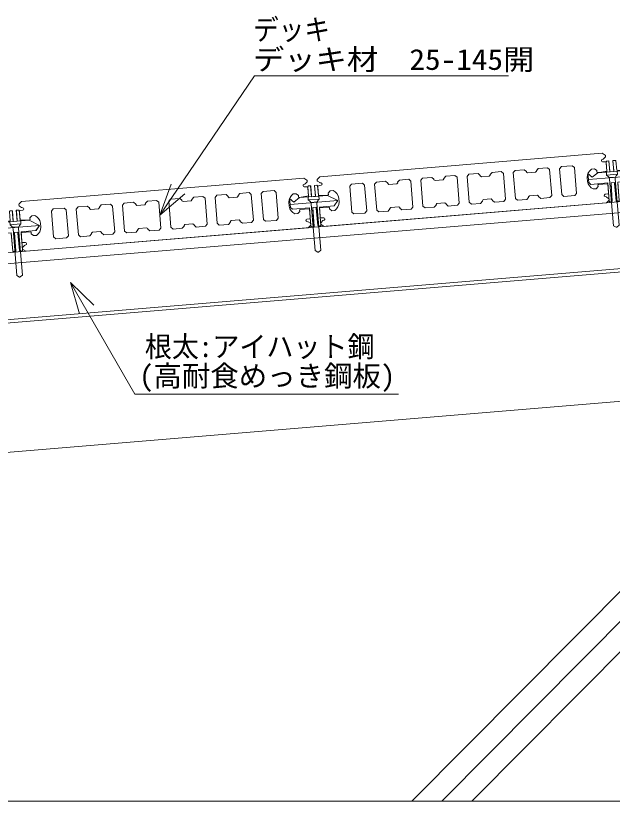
# Model space of a CAD drawing. Units: millimetres, scale not verified. Extents: x -829 to 829, y -160 to 161.
# Drawn here: x -274.7 to -214.9, y -10.7 to 68 of the extents above; entities that cross this region are included whole.
import ezdxf
from ezdxf.enums import TextEntityAlignment as Align

# ---------------------------------------------------------------- set-up
doc = ezdxf.new("R2010")
doc.units = ezdxf.units.MM
doc.header["$LTSCALE"] = 2
for name, color, linetype, lineweight in [('0-0_一般', 4, 'Continuous', 9), ('0-1_根太', 4, 'Continuous', 9), ('0-2_デッキ', 4, 'Continuous', 9), ('0-7_文字', 4, 'Continuous', 9)]:
    doc.layers.add(name, color=color, linetype=linetype, lineweight=lineweight)
doc.styles.add('ＭＳ ゴシック', font='')
doc.styles.get('ＭＳ ゴシック').set_extended_font_data('MS Gothic')

# ---------------------------------------------------------------- blocks, each defined once
blk = doc.blocks.new('グループ-5-1')
at = {"layer": '0-1_根太'}
for p, q in [((-2064.69, 567.44), (1085.36, 829.95)), ((-2063.77, 556.48), (1085.36, 818.91)), ((-2059.14, 500.88), (1085.35, 762.92)), ((-2058.88, 497.69), (1085.35, 759.71))]:
    blk.add_line(p, q, dxfattribs=at)
blk = doc.blocks.new('グループ-9-1')
at = {"layer": '0-0_一般'}
for p, q in [((-1465.85, 658.67), (-1465.23, 649.23)), ((-1463.09, 659.49), (-1465.3, 659.31)), ((-1463.09, 659.49), (-1463.04, 658.91)), ((-1463.04, 658.91), (-1462.25, 649.49)), ((-1456.89, 660.01), (-1459.1, 659.82)), ((-1459.05, 659.25), (-1459.1, 659.82)), ((-1458.27, 649.82), (-1459.05, 659.25)), ((-1455.29, 650.06), (-1456.24, 659.47)), ((-1474.13, 647.53), (-1446.23, 649.86)), ((-1435.77, 644.71), (-1483.6, 640.72)), ((-1439.34, 639.39), (-1435.77, 644.71)), ((-1464.17, 636.38), (-1462.72, 618.98)), ((-1460.87, 636.63), (-1459.72, 619.21)), ((-1455.75, 619.54), (-1457.51, 636.91)), ((-1452.76, 619.81), (-1454.21, 637.21)), ((-1462.07, 618.43), (-1459.68, 618.63)), ((-1459.72, 619.21), (-1459.68, 618.63)), ((-1455.7, 618.96), (-1455.75, 619.54)), ((-1455.7, 618.96), (-1453.3, 619.16))]:
    blk.add_line(p, q, dxfattribs=at)
blk.add_lwpolyline([(-1484.1, 646.7), (-1479.78, 643.05), (-1474.13, 647.53), (-1465.23, 649.28), (-1465.85, 658.67), (-1465.3, 659.31), (-1463.09, 659.49), (-1462.17, 648.53), (-1458.19, 648.86), (-1459.1, 659.82), (-1456.89, 660.01), (-1456.24, 659.47), (-1455.3, 650.1), (-1446.23, 649.86), (-1435.77, 644.71), (-1439.45, 639.38), (-1454.28, 638.15), (-1452.76, 619.81), (-1453.3, 619.16), (-1455.7, 618.96), (-1457.6, 637.87), (-1460.93, 637.59), (-1459.68, 618.63), (-1462.07, 618.43), (-1462.72, 618.98), (-1464.25, 637.32), (-1481.19, 635.91), (-1483.35, 637.73)], close=True, dxfattribs=at)
for centre, start, end in [((-1465.25, 658.71), 94.76364, 183.76364), ((-1456.84, 659.41), 5.76364, 94.76364), ((-1462.12, 619.03), 184.76364, 274.76364), ((-1453.35, 619.76), 274.76364, 4.76364)]:
    blk.add_arc(centre, 0.6, start, end, dxfattribs=at)
blk = doc.blocks.new('グループ-10-1')
at = {"layer": '0-0_一般'}
for p, q in [((-1454.45, 646.16), (-1465.41, 645.25)), ((-1454.45, 646.16), (-1455.83, 644.53)), ((-1454.7, 649.15), (-1454.45, 646.16)), ((-1465.41, 645.25), (-1463.79, 643.87)), ((-1456.9, 643.27), (-1462.52, 642.8)), ((-1462.38, 641.15), (-1458.49, 594.45)), ((-1456.76, 641.62), (-1452.87, 594.92)), ((-1458.49, 594.45), (-1455.9, 592.94)), ((-1455.9, 592.94), (-1455.53, 592.89))]:
    blk.add_line(p, q, dxfattribs=at)
for points in [[(-1454.7, 649.15), (-1465.66, 648.24), (-1465.41, 645.25)], [(-1455.53, 592.89), (-1455.18, 593), (-1452.87, 594.92)]]:
    blk.add_lwpolyline(points, dxfattribs=at)
for centre, start, end in [((-1466.37, 640.82), 4.76364, 49.76364), ((-1452.78, 641.95), 139.76364, 184.76364)]:
    blk.add_arc(centre, 4, start, end, dxfattribs=at)
blk = doc.blocks.new('グループ-11-1')
at = {"layer": '0-0_一般'}
for name in ['グループ-9-1', 'グループ-10-1']:
    blk.add_blockref(name, (0, 0), dxfattribs=at)
blk = doc.blocks.new('グループ-12-1')
at = {"layer": '0-0_一般'}
for p, q in [((-1157.93, 684.92), (-1160.14, 684.74)), ((-1166.88, 683.58), (-1166.26, 674.15)), ((-1164.12, 684.4), (-1166.33, 684.22)), ((-1164.12, 684.4), (-1164.08, 683.83)), ((-1164.08, 683.83), (-1163.29, 674.4)), ((-1160.09, 684.16), (-1160.14, 684.74)), ((-1159.3, 674.74), (-1160.09, 684.16)), ((-1156.33, 674.97), (-1157.28, 684.38)), ((-1136.8, 669.62), (-1184.64, 665.64)), ((-1175.17, 672.45), (-1147.27, 674.77)), ((-1140.37, 664.31), (-1136.8, 669.62)), ((-1165.21, 661.29), (-1163.76, 643.89)), ((-1161.9, 661.54), (-1160.76, 644.12)), ((-1156.79, 644.45), (-1158.54, 661.82)), ((-1153.79, 644.72), (-1155.24, 662.12)), ((-1163.11, 643.35), (-1160.72, 643.55)), ((-1160.76, 644.12), (-1160.72, 643.55)), ((-1156.73, 643.88), (-1156.79, 644.45)), ((-1156.73, 643.88), (-1154.34, 644.08))]:
    blk.add_line(p, q, dxfattribs=at)
blk.add_lwpolyline([(-1185.13, 671.62), (-1180.82, 667.96), (-1175.17, 672.45), (-1166.27, 674.19), (-1166.88, 683.58), (-1166.33, 684.22), (-1164.12, 684.4), (-1163.21, 673.44), (-1159.22, 673.77), (-1160.14, 684.74), (-1157.93, 684.92), (-1157.28, 684.38), (-1156.34, 675.02), (-1147.27, 674.77), (-1136.8, 669.62), (-1140.48, 664.3), (-1155.32, 663.06), (-1153.79, 644.72), (-1154.34, 644.08), (-1156.73, 643.88), (-1158.64, 662.78), (-1161.97, 662.51), (-1160.72, 643.55), (-1163.11, 643.35), (-1163.76, 643.89), (-1165.29, 662.23), (-1182.23, 660.82), (-1184.39, 662.65)], close=True, dxfattribs=at)
for centre, start, end in [((-1157.88, 684.32), 5.76364, 94.76364), ((-1166.28, 683.62), 94.76364, 183.76364), ((-1163.16, 643.94), 184.76364, 274.76364), ((-1154.39, 644.68), 274.76364, 4.76364)]:
    blk.add_arc(centre, 0.6, start, end, dxfattribs=at)
blk = doc.blocks.new('グループ-13-1')
at = {"layer": '0-0_一般'}
for p, q in [((-1155.49, 671.08), (-1166.45, 670.16)), ((-1166.45, 670.16), (-1164.82, 668.78)), ((-1155.49, 671.08), (-1156.87, 669.45)), ((-1155.74, 674.06), (-1155.49, 671.08)), ((-1157.94, 668.18), (-1163.56, 667.71)), ((-1163.42, 666.06), (-1159.53, 619.36)), ((-1157.8, 666.53), (-1153.91, 619.83)), ((-1159.53, 619.36), (-1156.93, 617.85)), ((-1156.93, 617.85), (-1156.57, 617.8))]:
    blk.add_line(p, q, dxfattribs=at)
for points in [[(-1155.74, 674.06), (-1166.7, 673.15), (-1166.45, 670.16)], [(-1156.57, 617.8), (-1156.22, 617.91), (-1153.91, 619.83)]]:
    blk.add_lwpolyline(points, dxfattribs=at)
for centre, start, end in [((-1153.81, 666.86), 139.76364, 184.76364), ((-1167.41, 665.73), 4.76364, 49.76364)]:
    blk.add_arc(centre, 4, start, end, dxfattribs=at)
blk = doc.blocks.new('グループ-14-1')
at = {"layer": '0-0_一般'}
for name in ['グループ-12-1', 'グループ-13-1']:
    blk.add_blockref(name, (0, 0), dxfattribs=at)
blk = doc.blocks.new('グループ-15-1')
at = {"layer": '0-0_一般'}
for p, q in [((-867.92, 708.5), (-867.3, 699.06)), ((-865.16, 709.32), (-867.37, 709.13)), ((-865.16, 709.32), (-865.11, 708.74)), ((-865.11, 708.74), (-864.33, 699.32)), ((-858.96, 709.83), (-861.17, 709.65)), ((-861.13, 709.07), (-861.17, 709.65)), ((-860.34, 699.65), (-861.13, 709.07)), ((-857.37, 699.89), (-858.32, 709.3)), ((-837.84, 694.54), (-885.67, 690.55)), ((-876.21, 697.36), (-848.3, 699.68)), ((-841.41, 689.22), (-837.84, 694.54)), ((-866.24, 686.2), (-864.79, 668.81)), ((-862.94, 686.46), (-861.79, 669.04)), ((-857.83, 669.37), (-859.58, 686.74)), ((-854.83, 669.64), (-856.28, 687.03)), ((-857.77, 668.79), (-857.83, 669.37)), ((-864.15, 668.26), (-861.76, 668.46)), ((-861.79, 669.04), (-861.76, 668.46)), ((-857.77, 668.79), (-855.38, 668.99))]:
    blk.add_line(p, q, dxfattribs=at)
blk.add_lwpolyline([(-886.17, 696.53), (-881.85, 692.87), (-876.21, 697.36), (-867.3, 699.1), (-867.92, 708.5), (-867.37, 709.13), (-865.16, 709.32), (-864.25, 698.36), (-860.26, 698.69), (-861.17, 709.65), (-858.96, 709.83), (-858.32, 709.3), (-857.37, 699.93), (-848.3, 699.68), (-837.84, 694.54), (-841.52, 689.21), (-856.36, 687.98), (-854.83, 669.64), (-855.38, 668.99), (-857.77, 668.79), (-859.68, 687.7), (-863, 687.42), (-861.76, 668.46), (-864.15, 668.26), (-864.79, 668.81), (-866.32, 687.14), (-883.26, 685.73), (-885.42, 687.56)], close=True, dxfattribs=at)
for centre, start, end in [((-867.32, 708.54), 94.76364, 183.76364), ((-858.91, 709.24), 5.76364, 94.76364), ((-855.43, 669.59), 274.76364, 4.76364), ((-864.2, 668.86), 184.76364, 274.76364)]:
    blk.add_arc(centre, 0.6, start, end, dxfattribs=at)
blk = doc.blocks.new('グループ-16-1')
at = {"layer": '0-0_一般'}
for p, q in [((-856.53, 695.99), (-867.49, 695.08)), ((-867.49, 695.08), (-865.86, 693.7)), ((-858.97, 693.1), (-864.59, 692.63)), ((-856.53, 695.99), (-857.9, 694.36)), ((-856.77, 698.98), (-856.53, 695.99)), ((-864.46, 690.98), (-860.56, 644.28)), ((-858.84, 691.44), (-854.94, 644.74)), ((-860.56, 644.28), (-857.97, 642.76)), ((-857.97, 642.76), (-857.6, 642.72))]:
    blk.add_line(p, q, dxfattribs=at)
for points in [[(-856.77, 698.98), (-867.74, 698.06), (-867.49, 695.08)], [(-857.6, 642.72), (-857.25, 642.82), (-854.94, 644.74)]]:
    blk.add_lwpolyline(points, dxfattribs=at)
for centre, start, end in [((-868.44, 690.64), 4.76364, 49.76364), ((-854.85, 691.78), 139.76364, 184.76364)]:
    blk.add_arc(centre, 4, start, end, dxfattribs=at)
blk = doc.blocks.new('グループ-17-1')
at = {"layer": '0-0_一般'}
for name in ['グループ-15-1', 'グループ-16-1']:
    blk.add_blockref(name, (0, 0), dxfattribs=at)

msp = doc.modelspace()

# ---------------------------------------------------------------- linework, layer by layer
at = {"layer": '0-0_一般', "color": 1}
for p, q in [((-335.197, 19.262), (-20.197, 45.512)), ((-380.997, -10.738), (-20.197, -10.738))]:
    msp.add_line(p, q, dxfattribs=at)
at = {"layer": '0-0_一般', "color": 7}
for p, q in [((-186.974, 31.614), (-228.997, -10.738)), ((-193.515, 31.069), (-234.997, -10.738)), ((-190.244, 31.341), (-231.997, -10.738))]:
    msp.add_line(p, q, dxfattribs=at)
at = {"layer": '0-2_デッキ'}
for p, q in [((-215.935, 53.56), (-215.829, 53.601)), ((-215.796, 53.622), (-215.614, 53.795)), ((-215.582, 53.877), (-215.587, 53.931)), ((-215.996, 53.426), (-215.999, 53.457)), ((-215.63, 53.331), (-215.895, 53.332)), ((-245.693, 51.131), (-245.51, 51.304)), ((-245.479, 51.386), (-245.483, 51.439)), ((-244.486, 51.522), (-244.482, 51.469)), ((-244.437, 51.393), (-244.229, 51.253)), ((-244.193, 51.238), (-244.082, 51.214)), ((-217.38, 51.37), (-217.414, 51.769)), ((-245.892, 50.934), (-245.895, 50.965)), ((-245.831, 51.068), (-245.725, 51.11)), ((-245.526, 50.84), (-245.792, 50.841)), ((-244.083, 50.983), (-244.345, 50.938)), ((-244.002, 51.123), (-243.999, 51.092)), ((-242.327, 49.693), (-242.294, 49.294)), ((-215.706, 49.94), (-215.708, 49.972)), ((-215.514, 49.826), (-215.625, 49.849)), ((-215.624, 50.08), (-215.363, 50.126)), ((-215.27, 49.67), (-215.479, 49.811)), ((-215.221, 49.541), (-215.225, 49.595)), ((-274.383, 49.031), (-274.378, 48.978)), ((-274.334, 48.902), (-274.125, 48.761)), ((-247.277, 48.879), (-247.31, 49.278)), ((-273.979, 48.492), (-274.241, 48.447)), ((-274.089, 48.746), (-273.978, 48.723)), ((-273.898, 48.632), (-273.895, 48.601)), ((-245.602, 47.449), (-245.605, 47.48)), ((-245.411, 47.334), (-245.522, 47.358)), ((-245.521, 47.589), (-245.259, 47.634)), ((-245.166, 47.179), (-245.375, 47.319)), ((-243.911, 47.441), (-244.094, 47.268)), ((-244.078, 47.733), (-243.812, 47.731)), ((-243.773, 47.504), (-243.878, 47.462)), ((-243.711, 47.638), (-243.709, 47.607)), ((-272.223, 47.202), (-272.19, 46.803)), ((-245.117, 47.05), (-245.122, 47.103)), ((-244.125, 47.186), (-244.121, 47.133)), ((-273.807, 44.95), (-273.99, 44.777)), ((-273.974, 45.241), (-273.708, 45.24)), ((-273.669, 45.012), (-273.775, 44.971)), ((-273.608, 45.147), (-273.605, 45.115)), ((-274.021, 44.695), (-274.017, 44.641))]:
    msp.add_line(p, q, dxfattribs=at)
for points in [[(-215.63, 54.005), (-215.91, 54.202), (-244.212, 51.844), (-244.456, 51.603)], [(-216.982, 52.608), (-216.683, 52.633), (-216.467, 52.45), (-216.454, 52.301), (-216.4, 52.255), (-215.503, 52.33), (-215.458, 52.384), (-215.529, 53.238)], [(-245.526, 51.514), (-245.807, 51.711), (-274.109, 49.352), (-274.353, 49.112)], [(-246.878, 50.117), (-246.579, 50.141), (-246.363, 49.959), (-246.351, 49.809), (-246.297, 49.764), (-245.4, 49.838), (-245.354, 49.892), (-245.425, 50.746)], [(-244.429, 50.829), (-244.358, 49.975), (-244.304, 49.93), (-243.407, 50.004), (-243.361, 50.058), (-243.373, 50.208), (-243.191, 50.424), (-242.892, 50.449)], [(-215.279, 50.234), (-215.35, 51.088), (-215.404, 51.134), (-216.301, 51.059), (-216.346, 51.005), (-216.334, 50.856), (-216.517, 50.64), (-216.816, 50.615)], [(-242.726, 48.456), (-243.025, 48.431), (-243.241, 48.613), (-243.253, 48.763), (-243.307, 48.809), (-244.204, 48.734), (-244.25, 48.68), (-244.178, 47.826)], [(-244.078, 47.058), (-243.797, 46.861), (-215.495, 49.22), (-215.251, 49.46)], [(-274.325, 48.338), (-274.254, 47.484), (-274.2, 47.438), (-273.303, 47.513), (-273.257, 47.567), (-273.27, 47.716), (-273.087, 47.932), (-272.788, 47.957)], [(-245.175, 47.743), (-245.246, 48.597), (-245.3, 48.642), (-246.197, 48.568), (-246.243, 48.514), (-246.23, 48.364), (-246.413, 48.148), (-246.712, 48.123)], [(-273.974, 44.567), (-273.693, 44.37), (-245.392, 46.728), (-245.147, 46.969)], [(-272.622, 45.964), (-272.921, 45.939), (-273.137, 46.122), (-273.149, 46.271), (-273.203, 46.317), (-274.1, 46.242), (-274.146, 46.188), (-274.075, 45.334)]]:
    msp.add_lwpolyline(points, dxfattribs=at)
for points in [[(-223.503, 52.315), (-223.395, 52.224), (-222.597, 52.29), (-222.506, 52.398), (-222.51, 52.448), (-222.328, 52.664), (-221.406, 52.741), (-221.19, 52.558), (-220.974, 49.967), (-221.157, 49.751), (-222.078, 49.674), (-222.294, 49.857), (-222.298, 49.907), (-222.406, 49.998), (-223.204, 49.932), (-223.295, 49.824), (-223.291, 49.774), (-223.474, 49.558), (-224.395, 49.481), (-224.611, 49.664), (-224.827, 52.255), (-224.644, 52.471), (-223.723, 52.548), (-223.507, 52.365)], [(-219.977, 50.05), (-220.193, 52.641), (-220.011, 52.857), (-218.914, 52.948), (-218.698, 52.766), (-218.482, 50.175), (-218.665, 49.959), (-219.761, 49.868)], [(-231.567, 49.084), (-231.571, 49.134), (-231.679, 49.226), (-232.476, 49.159), (-232.567, 49.051), (-232.563, 49.001), (-232.746, 48.786), (-233.668, 48.709), (-233.884, 48.891), (-234.1, 51.482), (-233.917, 51.698), (-232.995, 51.775), (-232.779, 51.592), (-232.775, 51.543), (-232.667, 51.451), (-231.87, 51.518), (-231.778, 51.626), (-231.783, 51.676), (-231.6, 51.891), (-230.678, 51.968), (-230.462, 51.786), (-230.246, 49.195), (-230.429, 48.979), (-231.351, 48.902)], [(-227.14, 52.012), (-227.144, 52.062), (-226.961, 52.278), (-226.04, 52.355), (-225.824, 52.172), (-225.608, 49.581), (-225.791, 49.365), (-226.712, 49.288), (-226.928, 49.471), (-226.932, 49.521), (-227.04, 49.612), (-227.838, 49.546), (-227.929, 49.438), (-227.925, 49.388), (-228.107, 49.172), (-229.029, 49.095), (-229.245, 49.278), (-229.461, 51.869), (-229.278, 52.085), (-228.357, 52.162), (-228.141, 51.979), (-228.137, 51.929), (-228.029, 51.838), (-227.231, 51.904)], [(-241.225, 50.888), (-241.043, 51.104), (-239.946, 51.196), (-239.73, 51.013), (-239.514, 48.422), (-239.697, 48.206), (-240.794, 48.115), (-241.01, 48.298)], [(-237.197, 48.615), (-237.38, 48.399), (-238.302, 48.323), (-238.518, 48.505), (-238.733, 51.096), (-238.551, 51.312), (-237.629, 51.389), (-237.413, 51.206), (-237.409, 51.156), (-237.301, 51.065), (-236.504, 51.132), (-236.412, 51.24), (-236.417, 51.289), (-236.234, 51.505), (-235.312, 51.582), (-235.096, 51.399), (-234.88, 48.808), (-235.063, 48.592), (-235.985, 48.516), (-236.201, 48.698), (-236.205, 48.748), (-236.313, 48.84), (-237.11, 48.773), (-237.201, 48.665)], [(-249.874, 47.559), (-250.09, 50.15), (-249.907, 50.366), (-248.81, 50.457), (-248.594, 50.274), (-248.378, 47.684), (-248.561, 47.468), (-249.658, 47.376)], [(-257.036, 49.521), (-257.041, 49.571), (-256.858, 49.787), (-255.936, 49.863), (-255.72, 49.681), (-255.504, 47.09), (-255.687, 46.874), (-256.609, 46.797), (-256.825, 46.98), (-256.829, 47.029), (-256.937, 47.121), (-257.734, 47.054), (-257.825, 46.946), (-257.821, 46.897), (-258.004, 46.681), (-258.926, 46.604), (-259.142, 46.787), (-259.358, 49.378), (-259.175, 49.594), (-258.253, 49.67), (-258.037, 49.488), (-258.033, 49.438), (-257.925, 49.346), (-257.128, 49.413)], [(-253.399, 49.824), (-253.291, 49.733), (-252.494, 49.799), (-252.402, 49.907), (-252.407, 49.957), (-252.224, 50.173), (-251.302, 50.25), (-251.086, 50.067), (-250.87, 47.476), (-251.053, 47.26), (-251.975, 47.183), (-252.191, 47.366), (-252.195, 47.416), (-252.303, 47.507), (-253.1, 47.441), (-253.191, 47.333), (-253.187, 47.283), (-253.37, 47.067), (-254.292, 46.99), (-254.508, 47.173), (-254.724, 49.764), (-254.541, 49.98), (-253.619, 50.056), (-253.403, 49.874)], [(-267.094, 46.124), (-267.276, 45.908), (-268.198, 45.831), (-268.414, 46.014), (-268.63, 48.605), (-268.447, 48.821), (-267.525, 48.898), (-267.309, 48.715), (-267.305, 48.665), (-267.197, 48.574), (-266.4, 48.64), (-266.309, 48.748), (-266.313, 48.798), (-266.13, 49.014), (-265.208, 49.091), (-264.992, 48.908), (-264.777, 46.317), (-264.959, 46.101), (-265.881, 46.024), (-266.097, 46.207), (-266.101, 46.257), (-266.209, 46.348), (-267.006, 46.282), (-267.098, 46.174)], [(-261.463, 46.593), (-261.467, 46.643), (-261.575, 46.734), (-262.372, 46.668), (-262.464, 46.56), (-262.46, 46.51), (-262.642, 46.294), (-263.564, 46.217), (-263.78, 46.4), (-263.996, 48.991), (-263.813, 49.207), (-262.891, 49.284), (-262.675, 49.101), (-262.671, 49.051), (-262.563, 48.96), (-261.766, 49.026), (-261.675, 49.134), (-261.679, 49.184), (-261.496, 49.4), (-260.574, 49.477), (-260.359, 49.294), (-260.143, 46.703), (-260.325, 46.487), (-261.247, 46.41)], [(-271.122, 48.397), (-270.939, 48.613), (-269.842, 48.705), (-269.626, 48.522), (-269.41, 45.931), (-269.593, 45.715), (-270.69, 45.624), (-270.906, 45.807)]]:
    msp.add_lwpolyline(points, close=True, dxfattribs=at)
for centre, radius, start, end in [((-215.897, 53.465), 0.102, 111.46289, 184.76364), ((-215.866, 53.696), 0.102, 291.46289, 313.42345), ((-215.688, 53.922), 0.102, 4.76364, 54.95807), ((-215.684, 53.869), 0.102, 313.42345, 4.76364), ((-215.895, 53.434), 0.102, 184.76364, 270), ((-215.63, 53.229), 0.102, 4.76364, 90), ((-216.472, 51.815), 0.942, 122.71432, 182.7957), ((-245.584, 51.431), 0.102, 4.76364, 54.95807), ((-245.58, 51.377), 0.102, 313.42345, 4.76364), ((-244.385, 51.531), 0.102, 134.56921, 184.76364), ((-244.381, 51.477), 0.102, 184.76364, 236.10383), ((-244.172, 51.337), 0.102, 236.10383, 258.0644), ((-244.103, 51.115), 0.102, 4.76364, 78.0644), ((-216.445, 51.481), 0.942, 186.73158, 246.81296), ((-245.794, 50.974), 0.102, 111.46289, 184.76364), ((-245.791, 50.943), 0.102, 184.76364, 270), ((-245.763, 51.205), 0.102, 291.46289, 313.42345), ((-245.527, 50.738), 0.102, 4.76364, 90), ((-244.327, 50.838), 0.102, 99.84325, 184.76364), ((-244.1, 51.083), 0.102, 279.84325, 4.76364), ((-243.263, 49.583), 0.942, 6.73158, 66.81296), ((-246.369, 49.324), 0.942, 122.71432, 182.7957), ((-215.607, 49.98), 0.102, 99.84325, 184.76364), ((-215.604, 49.949), 0.102, 184.76364, 258.0644), ((-215.535, 49.726), 0.102, 56.10383, 78.0644), ((-215.38, 50.226), 0.102, 279.84325, 4.76364), ((-215.327, 49.586), 0.102, 4.76364, 56.10383), ((-274.282, 49.039), 0.102, 134.56921, 184.76364), ((-274.277, 48.986), 0.102, 184.76364, 236.10383), ((-246.341, 48.99), 0.942, 186.73158, 246.81296), ((-243.235, 49.248), 0.942, 302.71432, 2.7957), ((-215.322, 49.533), 0.102, 314.56921, 4.76364), ((-274.224, 48.346), 0.102, 99.84325, 184.76364), ((-274.068, 48.846), 0.102, 236.10383, 258.0644), ((-273.997, 48.592), 0.102, 279.84325, 4.76364), ((-273.999, 48.623), 0.102, 4.76364, 78.0644), ((-273.159, 47.091), 0.942, 6.73158, 66.81296), ((-245.503, 47.489), 0.102, 99.84325, 184.76364), ((-245.501, 47.457), 0.102, 184.76364, 258.0644), ((-245.432, 47.235), 0.102, 56.10383, 78.0644), ((-245.276, 47.734), 0.102, 279.84325, 4.76364), ((-244.077, 47.834), 0.102, 184.76364, 270), ((-244.024, 47.195), 0.102, 133.42345, 184.76364), ((-243.841, 47.368), 0.102, 111.46289, 133.42345), ((-243.812, 47.63), 0.102, 4.76364, 90), ((-243.81, 47.598), 0.102, 291.46289, 4.76364), ((-273.131, 46.757), 0.942, 302.71432, 2.7957), ((-245.223, 47.095), 0.102, 4.76364, 56.10383), ((-245.219, 47.041), 0.102, 314.56921, 4.76364), ((-244.019, 47.141), 0.102, 184.76364, 234.95807), ((-273.973, 45.343), 0.102, 184.76364, 270), ((-273.738, 44.876), 0.102, 111.46289, 133.42345), ((-273.709, 45.138), 0.102, 4.76364, 90), ((-273.706, 45.107), 0.102, 291.46289, 4.76364), ((-273.92, 44.703), 0.102, 133.42345, 184.76364), ((-273.916, 44.65), 0.102, 184.76364, 234.95807)]:
    msp.add_arc(centre, radius, start, end, dxfattribs=at)
at = {"layer": '0-7_文字'}
for q in [(-269.218, 41.248), (-236.328, 30.062)]:
    msp.add_line((-262.76, 30.062), q, dxfattribs=at)
for points in [[(-225.303, 61.964), (-250.772, 61.964), (-260.251, 47.999)], [(-257.733, 50.112), (-260.251, 47.999), (-259.126, 51.087)], [(-268.312, 38.088), (-269.218, 41.248), (-266.854, 38.964)]]:
    msp.add_lwpolyline(points, dxfattribs=at)

# ---------------------------------------------------------------- block references
at = {"layer": '0-0_一般', "xscale": 0.1, "yscale": 0.1}
for name in ['グループ-17-1', 'グループ-14-1', 'グループ-11-1']:
    msp.add_blockref(name, (-128.728, -17.5), dxfattribs=at)
at = {"layer": '0-1_根太', "xscale": 0.1, "yscale": 0.1}
msp.add_blockref('グループ-5-1', (-128.728, -17.5), dxfattribs=at)

# ---------------------------------------------------------------- texts
at = {"layer": '0-7_文字', "style": 'ＭＳ ゴシック'}
for s, height, width, p in [('デッキ', 2.097, 0.9, (-250.917, 64.91)), ('デッキ材\u300025-145開', 2.09, 1.1, (-250.917, 61.921)), ('根太:アイハット鋼', 2.09, 0.95, (-261.756, 33.153))]:
    msp.add_text(s, height=height, dxfattribs=dict(at, width=width)).set_placement(p, align=Align.BOTTOM_LEFT)
msp.add_text('(高耐食めっき鋼板)', height=2.09, dxfattribs=at).set_placement((-262.318, 30.211), align=Align.BOTTOM_LEFT)

doc.saveas('drawing.dxf')
